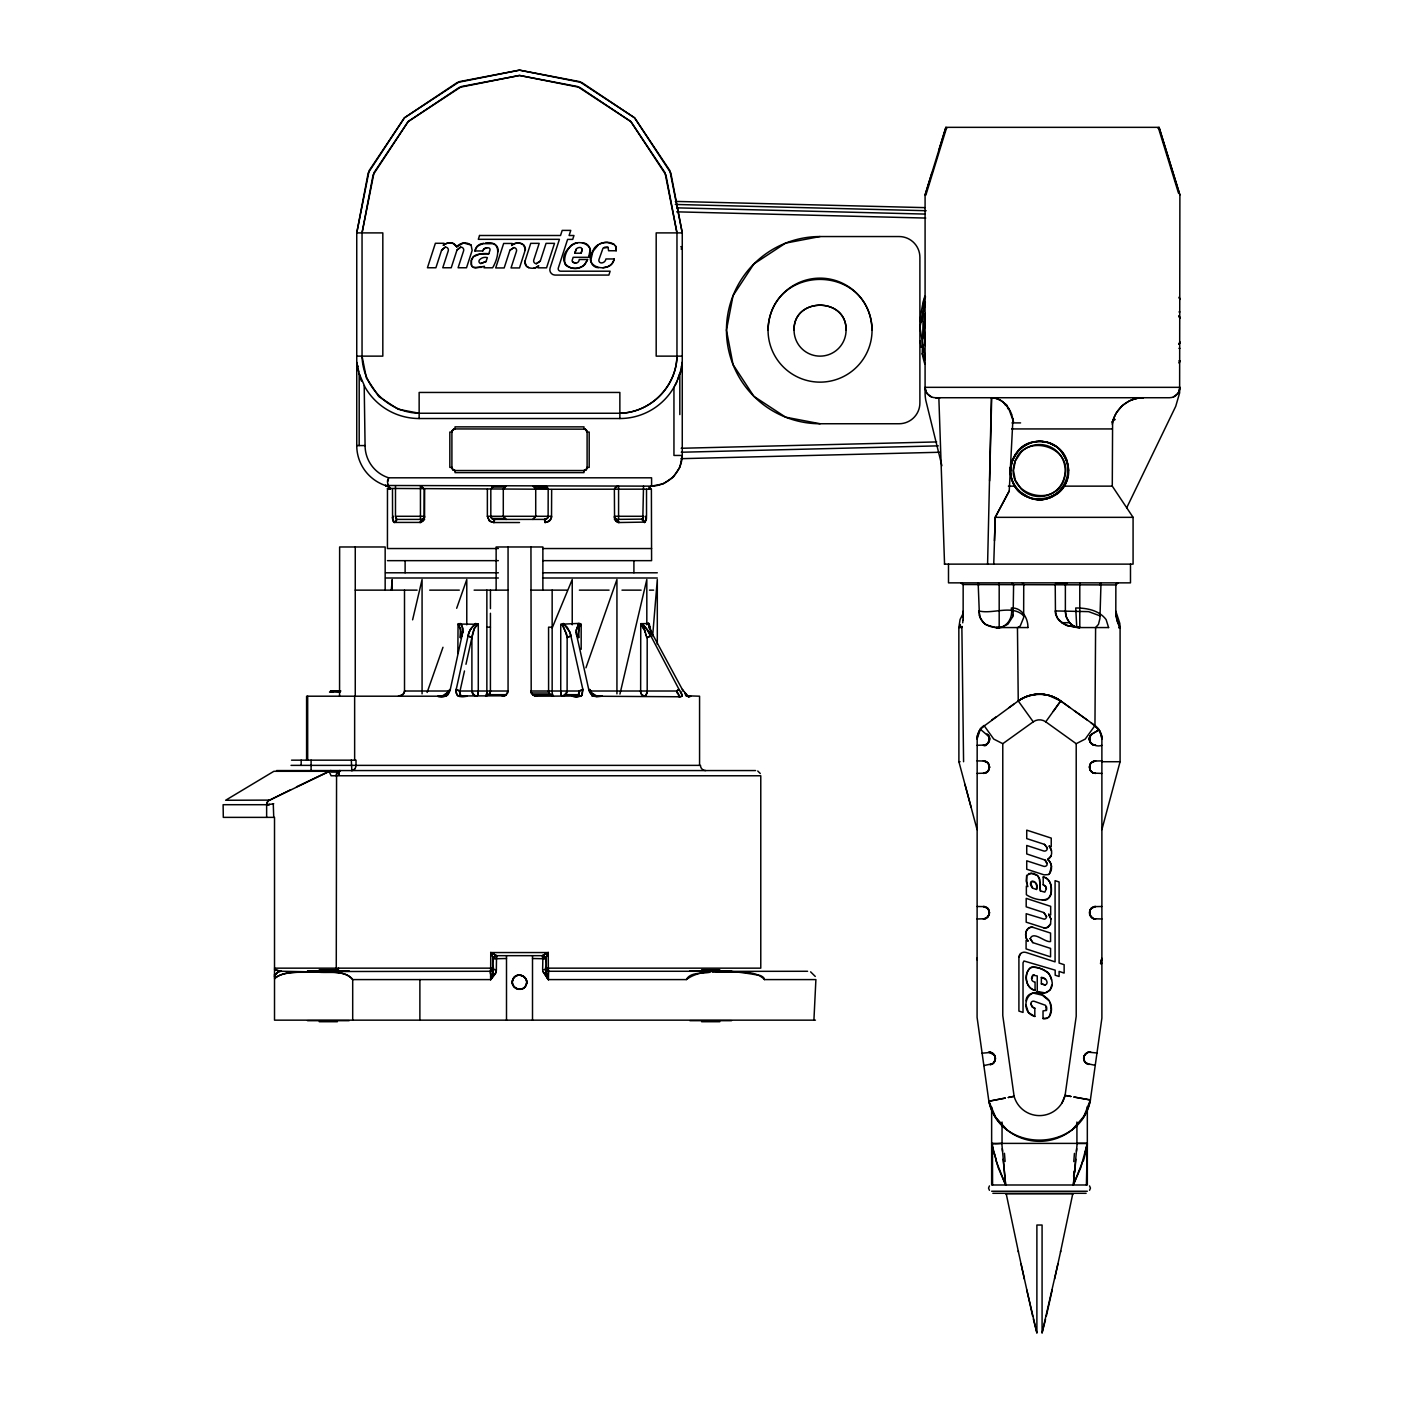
<?xml version="1.0" encoding="UTF-8"?>
<svg xmlns="http://www.w3.org/2000/svg" width="1403" height="1403" viewBox="0 0 1403 1403"><rect width="100%" height="100%" fill="white"/><g stroke="black" fill="none" stroke-linecap="round" stroke-linejoin="round"><path stroke-width="1.5" d="M339.561 696.204L339.631 546.977L385.159 546.977L385.159 590.137M359.186 445.575L359.186 373.707L356.8 362.395L357.046 364.114A21.589 3.876 76 0 0 357.204 365.131M550.888 489.261L387.474 488.437L387.438 548.538L498.363 548.538M532.509 958.512L545.504 958.793L546.521 956.215M274.514 976.242L274.514 974.261M709.971 972.261C702.693 973.787 690.364 971.77 686.33 979.592L548.327 979.592L548.433 973.121L548.626 971.279L715.583 971.279M274.514 978.698C282.424 970.613 303.118 972.489 316.184 971.893C327.32 973.805 345.156 969.157 352.697 979.592L352.697 1020.156M308.309 971.297C320.235 974.033 342.998 967.93 352.697 979.592L490.699 979.592C496.715 972.91 488.349 959.178 496.627 955.671L542.382 955.671C550.397 959.301 542.628 972.753 548.327 979.592L542.751 971.174L548.327 979.592L548.363 970.315L548.626 971.279A3.122 3.122 0 0 1 545.504 968.158L760.777 968.158L760.777 775.771L331.108 775.771L329.039 771.299L273.883 771.299L225.637 800.254L269.622 800.113L331.108 770.563A5.209 4.034 89.6 0 0 329.021 771.299L296.524 786.837M490.752 968.158L490.664 970.315L490.752 952.549L548.257 952.549L548.345 970.262L548.257 968.158M1061.861 1103.161L1065.087 1095.392L1070.91 1096.48L1065.087 1095.392A26.324 26.324 0 0 1 1014.106 1096.287L1002.777 1015.579L1002.777 743.695L1033.239 721.826A10.715 10.715 0 0 1 1045.744 721.826L1076.206 743.695L1085.238 739.065L1094.954 725.544L1095.603 627.562L1098.479 624.335L1099.934 618.53L1101.004 582.859L1100.18 583.946A1.894 0.877 88.4 0 0 1100.057 584.735L1100.057 584.928M486.859 590.137L486.859 691.504A5.226 1.263 89.9 0 1 486.736 693.363L486.666 693.731M338.614 775.263L339.719 770.58A7.734 4.595 88.7 0 0 338.702 770.896A7.173 4.227 -90 0 0 337.877 771.562M496.381 958.793L496.627 955.671A3.122 3.122 0 0 0 493.505 958.793L493.172 957.775M590.119 249.752L588.699 257.31L573.161 257.31L572.196 260.274A1.806 1.806 0 0 0 572.757 262.028L575.651 263.115A3.595 3.595 0 0 0 579.229 259.502L587.576 259.502C580.263 277.952 551.782 265.097 569.32 247.472C576.177 237.423 596.713 244.192 588.699 257.31M963.142 617.653L963.159 584.735L960.88 582.859L962.896 583.946A1.982 1.982 -89.5 0 1 963.107 584.525L1115.806 584.928L1118.086 582.859L1116.086 583.946A1.982 1.982 89.4 0 0 1115.859 584.525L1115.806 615.864M462.744 631.683C462.744 629.105 462.587 622.967 458.834 623.651A3.841 3.472 83.8 0 0 458.062 624.072L457.834 653.465M1034.853 499.152A22.623 15.801 0.1 0 1 1030.433 498.083A24.956 17.643 -0.3 0 1 1026.137 496.346C1000.637 485.07 1008.617 442.699 1036.607 441.559A27.008 25.114 0 0 1 1042.376 441.507C1070.349 442.804 1078.293 484.947 1052.881 496.381M1040.395 890.923L1039.518 879.102A7.98 7.98 0 0 0 1037.448 875.542L1031.17 873.157L1026.698 875.49L1026.172 881.014L1027.855 886.591L1026.365 886.117L1026.365 894.728C1034.186 900.077 1053.057 904.777 1051.233 889.502C1051.566 884.206 1049.041 877.875 1043.201 876.998L1043.201 884.802L1045.481 886.187L1046.375 888.695L1044.814 892.15L1040.395 890.923L1039.518 879.102L1037.448 875.542L1033.888 873.473L1028.504 873.648M1086.396 1184.991L1087.325 1143.392L1076.925 1143.392L1076.925 1122.032M987.589 564.129L991.395 397.733M989.624 480.931L991.693 397.733C1001.216 398.101 1008.582 405.905 1011.668 414.446M994.481 540.734L995.218 517.339L1009.231 491.015L1012.948 418.743M993.745 564.129L995.218 517.339L1009.231 491.015M1010.406 471.882L1010.791 465.638M963.159 611.217L963.054 613.812A13.188 3.525 -89.5 0 1 962.914 614.882M519.513 522.53L493.891 522.53L494.505 519.408L544.838 519.408A4.262 4.227 -40.8 0 0 546.153 519.092A3.841 3.841 -49.1 0 0 546.819 518.742L547.135 518.496A3.174 3.174 0 0 0 547.503 518.128A2.981 2.981 0 0 0 547.977 517.356M487.367 489.261L487.367 516.286L489.349 520.794A6.647 6.506 -79.7 0 0 490.612 521.706L493.891 522.53C496.224 518.338 491.05 520.022 490.822 516.286L490.822 489.261L493.523 486.139L490.822 489.261M686.33 979.592C704.078 966.106 738.592 971.7 760.216 975.506C761.934 976.313 764.354 977.4 764.495 979.592L815.897 979.592L813.915 1020.156M1179.888 387.631L1178.538 392.454A11.154 7.716 -88.4 0 1 1177.643 393.647L1173.469 396.944M1101.092 962.265L1100.496 963.475L1101.881 958.284C1100.233 961.862 1102.144 964.843 1100.689 963.598M963.159 611.761L962.774 616.303M582.245 249.278L581.14 253.206L574.739 253.206L576.335 249.032A4.402 4.402 0 0 1 581.07 247.7L582.245 249.278L581.14 253.206M490.436 613.286L490.419 691.539A5.174 4.788 -90 0 1 490.085 692.994L489.822 693.556M1055.231 584.928L1056.582 582.859L1055.354 584.104A2.034 1.035 -88.5 0 0 1055.231 584.928L1055.459 613.321A14.574 14.153 87.7 0 0 1055.985 615.251L1058.108 619.144A14.679 14.1 82.4 0 0 1059.335 620.617L1066.789 625.387L1075.733 627.387M1044.165 499.275C1026.137 502.274 1008.634 485.894 1010.511 467.655M1023.734 584.928A2.034 1.035 88.5 0 0 1023.576 583.946L1022.401 582.859L1023.734 584.928L1023.646 617.653L1020.332 625.738A7.278 7.068 89.4 0 1 1019.367 626.632M424.144 516.9L424.18 489.261L421.479 486.139L424.18 489.261M643.521 486.139L642.82 518.742A3.841 2.14 85.2 0 1 642.469 519.092L614.391 519.408M1089.429 738.539L1089.465 738.188A4.139 1.719 -88.7 0 1 1089.587 737.347A6.506 3.104 -88.7 0 1 1089.85 736.75L1091.271 734.611A9.786 7.594 51.9 0 1 1092.516 733.664L1099.11 729.858L1100.759 733.015A13.679 8.681 89.7 0 1 1101.478 735.119M1010.37 470.303L1010.563 467.181M925.261 313.448L924.051 330.143L925.086 345.594M424.548 517.549L424.635 489.261M687.891 696.326L688.768 696.712A12.259 4.262 86.9 0 0 689.61 696.625L690.732 696.221L688.785 696.712A15.503 5.261 82.3 0 1 688.435 696.572L682.559 689.89L653.465 635.997M1075.803 1159.194L1074.786 1172.171M681.876 694.818L650.887 635.997L647.186 637.576L647.186 691.013L646.081 695.572A5.174 2.104 -89.8 0 1 645.064 696.204A5.156 4.525 89.6 0 1 644.03 696.081L641.697 694.52A5.244 4.56 88.6 0 1 641.101 693.52L641.031 693.433M391.314 590.312L392.209 579.527L392.209 590.312M652.676 635.612L657.305 579.527L657.305 644.24M1076.452 1151.319L1076.68 1148.689M462.692 632.332L450.31 689.417L447.259 694.818A8.646 6.682 -34.5 0 1 445.523 696.204L442.454 696.677A13.188 11.908 -87.4 0 1 441.471 696.765L438.683 696.484M493.505 969.701L490.699 979.592L495.908 972.56A9.488 9.453 -88.5 0 0 496.329 970.666L496.539 955.899M1084.87 1153.95L1087.325 1143.392L1077.153 1143.392L1073.313 1184.991L1083.081 1160.491M962.984 620.284L962.704 622.792M424.635 516.286L423.232 520.794L420.935 522.425L394.085 522.425A6.997 2.297 -86.1 0 1 393.506 521.951M1002.777 743.695L993.727 739.065L984.029 725.544L979.943 729.735L977.435 735.628A11.698 6.962 -89.1 0 0 977.172 737.347L977.084 1017.385L988.869 1101.232C999.813 1153.792 1080.748 1152.792 1090.377 1099.97L1101.881 1018.122L1101.881 738.75L1100.057 731.472A19.852 13.206 89.6 0 0 1098.97 729.665L1094.954 725.544L1060.721 700.956C1048.462 691.907 1030.521 691.907 1018.245 700.956L981.118 728.21L980.311 729.209L989.133 736.768A6.156 2.876 88.6 0 1 989.396 737.54L989.273 740.977A6.313 4.332 -85 0 1 988.905 741.784L988.028 743.169A7.769 5.963 -87.8 0 1 987.098 744.028A8.611 6.647 -88.3 0 1 985.976 744.712A9.4 7.261 -89 0 1 985.222 745.011L977.084 745.309M995.376 1059.072L993.64 1062.86A8.172 6.489 76.2 0 1 992.605 1063.702L983.854 1065.561M336.264 970.367L336.562 773.772M1051.741 980.504C1054.635 989.466 1044.902 996.34 1037.255 991.465L1037.255 975.927L1032.889 975.208L1031.731 979.785A3.595 3.595 0 0 0 1035.063 981.995L1035.063 990.325C1025.084 988.641 1022.962 971.788 1031.591 967.246C1039.22 966.772 1048.339 970.315 1051.198 977.944C1052.846 984.888 1049.725 971.998 1047.094 972.086C1042.254 969.07 1036.291 966.088 1030.486 967.667C1023.489 973.612 1025.435 988.291 1035.063 990.325M483.474 243.263L477.16 246.349L474.88 250.962L482.702 250.962L484.088 248.682L488.209 247.787A1.841 1.841 0 0 1 489.963 250.19L488.805 253.768L479.914 253.978L473.442 256.696L471.373 260.274L471.198 264.325L472.25 266.763L475.424 267.938L484.491 266.289L484 267.798L492.628 267.798C498.574 257.643 502.555 240.281 485.42 243M508.061 546.977L508.061 691.013L460.026 691.013L456.168 689.417L456.185 693.135L458.009 696.204L467.287 696.204L463.797 696.695A12.276 11.627 -81.2 0 1 461.464 696.712L460.552 696.589A44.826 42.037 -57.9 0 1 459.412 696.449L456.869 694.801L456.01 690.364L468.058 635.997A31.094 25.394 -28.4 0 1 468.672 633.227M1074.295 1177.31L1073.313 1184.991L1080.836 1167.506L1087.325 1143.392M995.148 1060.3L994.885 1056.003A5.331 4.279 83.9 0 0 994.324 1054.951L992.798 1053.425A7.962 6.366 88.1 0 0 991.553 1052.741A9.33 6.927 72.6 0 0 990.746 1052.425L982.118 1053.197M548.117 516.9L548.187 489.261L545.486 486.139L548.187 489.261M525.248 250.225C526.616 242.947 515.848 240.878 511.639 245.472L512.288 243.456L503.659 243.456L495.697 267.938L504.168 267.938L509.92 250.225L513.919 247.577A2.841 2.841 0 0 1 516.532 251.032L511.025 267.938L519.496 267.938L525.423 249.418L523.6 244.911L521.425 243.561A9.909 9.909 0 0 0 511.639 245.472M524.968 261.063C523.6 268.341 534.368 270.428 538.577 265.833L537.928 267.833L546.556 267.833L554.518 243.35L546.048 243.35L540.295 261.063L536.297 263.711A2.841 2.841 0 0 1 533.684 260.274L539.19 243.35L530.72 243.35L524.792 261.87L526.616 266.377L528.791 267.727M478.177 692.731L478.072 693.538A5.209 1.596 89.7 0 1 477.879 694.538L477.844 694.608A5.121 1.508 -89.7 0 1 477.599 695.362L477.318 695.8M614.374 489.261L614.549 517.953L615.777 520.794L618.916 522.53L645.31 522.091L646.52 516.286L646.52 489.261M674.966 385.755A36.39 20.186 -59.6 0 0 676.562 382.598L680.613 370.883A52.876 35.689 -58.1 0 0 681.262 368.077L682.261 362.167M1068.455 467.655C1072.593 499.415 1024.015 511.814 1012.58 481.685C1002.321 459.044 1027.575 433.913 1050.216 443.453C1085.08 456.852 1063.877 509.85 1030.205 498.135M925.296 313.307L925.121 314.535M962.949 614.935L962.756 616.478M616.215 250.751C617.495 238.089 594.907 240.93 592.855 251.488C581.596 267.938 611.112 274.462 614.128 258.959L605.921 258.959A4.665 4.665 0 0 1 601.501 262.94A2.56 2.56 0 0 1 598.958 259.59L603.027 248.138L608.078 247.384L608.586 250.751L616.215 250.751L615.97 246.226M682.174 362.623L681.84 364.955M388.315 486.578L387.702 484.21M1036.536 889.449C1040.272 879.471 1024.997 879.33 1032.626 888.187L1036.536 889.449L1036.712 886.065A7.664 7.664 0 0 0 1034.292 881.628L1032.555 881.066A2.227 2.227 0 0 0 1030.626 882.838L1032.626 888.187M1065.087 1095.392L1076.206 1016.316L1076.206 743.695M423.531 520.338L420.111 522.53L420.795 520.32L423.864 518.023M387.474 488.437C393.612 491.173 384.387 483.579 388.649 477.809A33.812 33.812 0 0 1 365.078 445.575L364.201 385.702M388.175 481.001L388.403 479.405M1026.698 875.49L1026.838 883.75M420.111 522.53L422.443 519.408A4.279 1.859 -84.4 0 0 423.197 519.075A3.841 1.701 -86.1 0 0 423.496 518.742L423.653 518.496A2.929 1.421 -89.5 0 0 424.18 516.286L395.488 516.286L395.488 486.139M1047.357 848.008L1047.147 849.376A2.841 2.841 0 0 1 1043.657 850.972L1026.733 845.465L1026.733 853.936L1045.533 860.214L1047.147 864.704A2.841 2.841 0 0 1 1043.657 866.3L1026.733 860.811L1026.733 869.229L1044.078 874.858L1048.479 874.578C1053.109 870.772 1052.162 862.985 1047.655 859.425C1052.829 857.215 1052.566 849.78 1049.216 846.079L1051.233 846.728L1051.233 838.1L1026.733 830.138L1026.733 838.608L1044.446 844.36L1047.357 848.008L1044.446 844.36M1046.41 1010.406L1045.656 1005.355L1034.204 1001.286A2.56 2.56 0 0 0 1030.837 1003.846L1032.503 1007.214L1034.818 1008.248L1034.818 1016.456C1017 1011.475 1028.609 980.644 1045.989 997.568C1053.565 1001.742 1053.846 1020.297 1043.025 1018.543L1043.025 1010.914L1046.41 1010.406A5.998 5.998 0 0 0 1046.41 1006.565M1051.741 985.187L1050.216 989.834L1046.2 992.64M503.291 489.261L505.992 486.139L503.291 489.261L503.291 516.286L505.992 519.408L503.291 516.286M535.718 516.286L533.017 519.408L535.718 516.286L535.718 489.261L533.017 486.139L546.521 486.367M944.377 564.129L1133.08 564.129L1133.08 517.339L1112.281 486.139L1112.597 422.496A34.531 34.531 0 0 1 1112.912 421.163L1113.614 418.831A23.395 23.395 0 0 1 1114.368 416.849L1115.578 414.306A22.694 22.694 0 0 1 1116.648 412.482L1121.734 406.256A32.778 32.778 0 0 1 1123.014 405.116L1128.871 401.223A43.861 43.861 0 0 1 1130.081 400.627L1131.958 399.837A38.407 38.407 0 0 1 1132.922 399.487L1133.887 399.153A36.25 36.25 0 0 1 1134.887 398.873L1135.237 398.768A31.041 31.041 0 0 1 1137.623 398.242A29.638 29.638 0 0 1 1139.71 397.943M681.718 365.674L681.455 367.13M1079.784 582.859L1079.784 627.562C1071.296 627.615 1065.123 618.969 1065.368 610.936L1065.368 584.928L1067.174 582.859L1056.056 583.017M1089.429 738.416L1089.465 738.206A4.069 1.631 -88.1 0 1 1089.622 737.434A6.103 2.876 -88.4 0 1 1089.868 736.803M1112.281 424.197L1112.526 422.864A31.182 31.182 0 0 1 1143.129 397.786M1083.782 1057.301L1084.116 1056.056M392.489 489.261L392.559 517.953L393.962 522.337L397.452 519.408L424.618 519.408M1018.911 957.249A5.366 5.366 0 0 1 1025.926 952.409L1055.074 961.862L1055.074 880.663L1059.107 881.978L1059.107 963.037L1064.14 964.685L1064.14 973.068L1059.107 971.42L1059.107 976.488L1055.179 975.208L1055.179 970.157L1023.962 960.985L1023.033 962.809L1023.033 1012.422L1018.911 1011.089L1018.911 957.249L1020.665 953.531M1031.451 978.417L1032.538 975.523L1034.292 974.962M1065.368 584.928L1066.508 582.999M490.436 691.013L489.033 694.678L485.631 696.204A5.209 1.228 90 0 0 486.859 691.013M562.428 625.036A4.647 4.034 41.2 0 1 562.796 625.405L566.444 633.963A41.774 36.811 42.8 0 1 567.145 637.576L567.11 691.013L564.813 695.45A5.156 4.77 -87.1 0 1 562.287 696.204A5.209 1.561 90 0 1 561.779 695.906L561.2 694.695M1179.888 342.104L1178.958 344.314L1179.888 342.104A3.087 3.087 0 0 1 1179.467 343.665M362.044 232.898L373.093 174.937L408.168 121.552L459.255 87.424L519.513 75.446L577.475 86.495L630.841 121.552L664.987 172.639L676.965 232.898L676.965 356.134C676.351 386.754 650.501 412.657 619.863 413.254L419.146 413.254L398.136 409.238L378.775 396.523L366.393 377.986L362.044 356.134L362.044 232.898L374.022 172.639L408.168 121.552L461.552 86.495L519.513 75.446L579.772 87.424L630.841 121.552L665.916 174.937L676.965 232.898M394.489 522.53C398.364 521.039 395.155 515.795 395.751 517.9M451.906 432.054L452.818 429.844L455.028 428.932L585.139 429.16L587.103 432.054L587.103 467.409L586.191 469.619L583.981 470.531L455.028 470.531L452.818 469.619L451.906 467.409L451.906 432.054L452.818 429.844L455.028 428.932L455.028 426.863L583.981 426.863L583.981 428.932A3.122 3.122 0 0 1 587.103 432.054L589.19 432.054L589.19 467.409L587.103 467.409A3.122 3.122 0 0 1 583.981 470.531L583.981 472.618L455.028 472.618L455.028 470.531A3.122 3.122 0 0 1 451.906 467.409L449.837 467.409L449.837 432.054L451.906 432.054A3.122 3.122 0 0 1 455.028 428.932M768.055 330.143C770.054 262.501 870.053 262.501 872.052 330.143A51.999 51.999 0 0 1 794.063 375.18A51.999 51.999 0 0 1 794.063 285.107A51.999 51.999 0 0 1 872.052 330.143M794.063 330.143C793.256 296.91 846.851 296.91 846.062 330.143A25.991 25.991 0 0 1 820.053 356.134A25.991 25.991 0 0 1 794.063 330.143C793.256 296.91 846.851 296.91 846.062 330.143M925.261 323.76L924.051 330.143L925.261 336.51M1010.37 470.531L1012.422 459.816L1018.894 449.942A29.112 29.112 0 0 1 1060.072 449.942L1066.561 459.816L1068.612 470.531M977.435 735.628L977.084 739.065L980.311 729.209M587.103 467.409L586.191 469.619L583.981 470.531M506.501 958.512L493.505 958.793C493.33 955.899 499.012 954.566 494.891 956.197M676.965 356.134C676.386 386.772 650.466 412.64 619.863 413.254M921.543 321.831L922.367 317.674M923.595 311.448L925.243 303.153M1178.958 360.817L1179.888 360.817L1178.958 363.026M493.505 958.793L494.417 956.583L496.627 955.671M1013.124 615.18L1013.597 584.928L1011.791 582.859L1013.597 584.928M1072.751 1193.83L1060.51 1252.02M1050.549 924.103L1050.935 918.947L1048.655 914.3L1050.672 914.966L1050.672 906.338L1026.189 898.376L1026.189 906.829L1043.902 912.599L1046.55 916.58A2.824 2.824 0 0 1 1044.323 919.211L1026.189 913.704L1026.189 922.174L1044.691 928.102L1048.234 927.085L1050.549 924.103L1047.094 927.664L1043.902 927.927M925.366 302.119L919.93 327.145L925.138 358.73M338.965 772.351L338.877 772.772A4.858 1.122 89.9 0 0 338.684 774.263A4.437 0.929 -89.7 0 0 338.632 775.28M1060.738 1250.985L1054.6 1279.01M1057.897 1263.963L1042.078 1332.85L1042.078 1225.029L1036.887 1225.029L1036.887 1332.85L1026.768 1289.918M545.521 958.705L548.257 952.549L547.38 952.988M464.481 670.967L460.026 691.013A9.628 6.577 -19.5 0 0 459.675 692.486L460.289 694.888A5.261 3.613 -18.1 0 0 460.728 695.432L460.885 695.52A4.297 2.946 -16.8 0 0 461.622 695.958L504.501 695.818A5.928 5.893 -72.5 0 0 505.922 695.046L508.061 691.013A4.753 4.735 88.5 0 1 507.623 692.994L505.957 695.029A5.945 5.928 -85.7 0 1 504.501 695.818L503.94 695.993A6.524 6.489 -66.1 0 1 502.274 696.204M465.971 664.285L471.899 637.576A41.459 36.25 -44.2 0 1 472.443 634.559L473.355 631.122A26.604 23.693 -41.3 0 1 473.916 629.333L476.02 625.668A5.437 4.946 -39.4 0 1 476.599 625.036L478.283 624.265L478.283 691.013A5.209 1.561 90 0 1 476.704 696.204L473.302 694.678A5.331 4.981 -87.6 0 1 472.741 693.924L472.32 693.152A5.226 4.84 -89.8 0 1 471.899 691.013L471.899 637.576L474.495 628.176L478.265 624.265L458.097 624.054L460.465 628.772L460.324 637.576L462.166 635.997L460.324 637.576A41.809 36.11 -46.4 0 0 460.605 634.068L460.693 631.701M1052.197 1289.918L1046.375 1315.856M574.739 253.206L576.335 249.032M1101.881 745.309C1096.006 747.764 1086.413 742.678 1090.254 735.909M412.605 619.828L422.075 579.527L422.075 693.871M619.933 694.082L646.818 579.527L646.818 624.826M1045.533 1319.469L1042.078 1332.85M646.257 519.496L644.521 522.53L641.978 519.356A4.191 2.35 83.5 0 0 642.486 519.11L642.977 518.496A3.157 1.649 89.4 0 0 643.363 517.654L643.486 516.9A2.753 1.315 -89.8 0 0 643.521 516.286M680.613 370.883L680.841 369.936M1010.949 464.796L1015.298 454.326M1095.252 1065.333L1086.501 1063.492A8.172 6.489 -76.3 0 1 1085.484 1062.632L1084.659 1061.615A7.787 5.174 87.3 0 1 1084.238 1060.773L1084.273 1055.67M1101.881 829.647L1120.085 761.724L1120.085 627.562L1118.314 624.265M1112.825 421.479L1113.403 419.462A44.44 44.44 0 0 1 1113.631 418.796M1030.205 938.642C1033.52 930.399 1045.13 942.851 1050.566 941.536L1050.566 933.065L1032.854 927.313C1025.593 925.945 1023.471 936.73 1028.101 940.922L1026.084 940.273L1026.084 948.902L1050.566 956.864L1050.566 948.393L1032.854 942.641L1030.205 938.642L1032.854 942.641M941.887 465.726L925.77 400.188A40.477 40.477 0 0 1 925.086 392.682L925.086 194.947L932.03 172.411M938.958 149.875L945.885 127.34L1159.088 127.34L1179.888 194.947L1179.625 392.893L1175.732 406.309L1126.714 507.763M925.086 194.947L945.885 127.34L946.674 128.41M925.875 195.07L946.481 128.147M486.367 695.169L486.385 695.099A5.209 1.228 -89.9 0 1 485.631 696.204L489.647 693.871M441.647 250.05L435.895 267.763L427.441 267.763L435.386 243.28L444.014 243.28L443.366 245.279A9.909 9.909 0 0 1 453.151 243.385L456.712 246.858A10.242 10.242 0 0 1 471.092 245.069L472.162 250.418L466.515 267.763L458.097 267.763L463.604 250.839A2.841 2.841 0 0 0 460.64 247.138L456.992 250.05L451.222 267.763L442.769 267.763L448.258 250.839A2.841 2.841 0 0 0 445.295 247.138L441.647 250.05L445.295 247.138M486.069 261.519L487.35 257.626A7.699 7.699 0 0 0 479.528 259.853A2.21 2.21 0 0 0 480.738 263.518L486.069 261.519L480.738 263.518M337.877 771.51L337.176 772.369A5.454 3.104 -88.7 0 0 336.808 772.93L336.334 774.859A4.174 2.42 90 0 0 336.211 775.771M1012.685 616.741L1007.933 624.16L1001.935 627.264A18.151 14.468 -58.4 0 1 1000.69 627.509L999.182 627.562A46.106 32.743 -35.8 0 1 995.236 627.492L986.484 624.879M587.576 259.502L584.349 265.132A15.415 15.415 0 0 1 566.514 265.816L564.918 264.097C563.322 255.574 568.268 244.455 577.545 242.842M961.932 626.352L961.441 627.474M427.126 692.451L442.98 647.274M456.676 608.271L466.778 579.527L466.778 624.826M585.945 667.81L616.934 579.527L616.934 693.871M468.812 633.244L469.882 630.561M339.052 772.001L340.07 770.563L336.825 773.035M469.391 631.683L469.058 632.543A30.673 24.658 -31 0 0 468.111 635.997L471.899 637.576L468.058 635.997M677.895 379.161L679.824 373.707L679.824 414.587M482.702 250.962L484.088 248.682L486.595 247.787M1049.269 1016.789L1051.321 1009.774L1050.128 1002.566M552.151 628.018L572.231 579.527L572.231 624.826M1089.85 736.75L1091.99 733.997L1099.11 729.858L1091.113 722.791M960.406 624.879L959.582 626.492L960.301 625.107M546.767 955.689L546.995 955.18A14.223 1.456 -63.6 0 1 547.714 953.619M1101.881 963.037L1101.39 964.001M677.123 380.985L673.949 387.263L673.949 455.449L682.261 455.449L682.261 232.898L670.827 172.99L634.594 117.817L581.789 82.531L519.513 70.15L459.605 81.584L404.415 117.817L369.147 170.622L356.748 232.898L356.748 445.575A42.143 42.143 0 0 0 387.438 486.139L389.578 487.051L390.472 489.261M456.992 250.05L460.64 247.138M572.599 696.274L575.212 696.695A12.259 11.627 79.6 0 0 577.545 696.712L581.631 695.555L582.841 689.417L579.123 691.469A9.435 6.454 18.8 0 1 579.334 692.836L579.158 693.994A6.875 4.7 16.4 0 1 578.86 694.678L578.036 695.572A4.314 2.929 16 0 1 577.37 695.923L579.316 692.486A9.646 6.594 19.4 0 0 579.036 691.013L582.841 689.417L582.157 694.818A8.628 6.98 30.2 0 1 581.017 696.221L576.44 696.765A12.136 11.505 78.6 0 1 575.072 696.677L573.827 696.484M978.926 731.472L978.224 733.015A13.679 8.664 -89.6 0 0 977.523 735.137M1049.444 873.806L1051.513 866.247A10.277 10.277 0 0 0 1047.655 859.425L1051.11 855.865M963.089 613.602L960.09 619.442L958.845 627.562L958.898 761.724L977.084 829.647M925.542 296.84L923.595 300.628L922.262 353.837L924.893 359.659M470.584 629.158L474.898 623.949L478.283 624.265M615.023 488.104L617.53 486.139L615.04 488.069M509.92 250.225L513.919 247.577M540.295 261.063L536.297 263.711M470.777 628.825L475.775 623.406M989.448 1185.903L988.536 1188.113L989.448 1190.305M1089.535 1190.305L1090.447 1188.113L1089.535 1185.903M1158.194 128.55L1159.053 127.392L1179.888 194.947M1045.744 721.826L1060.721 700.956L1069.858 707.533M1084.8 1054.758L1087.15 1052.706A9.33 6.927 -72.6 0 1 1088.36 1052.197L1096.988 1052.969M1053.232 711.391L1060.721 700.956L1047.988 695.134M1090.447 735.61L1092.534 733.664C1087.15 736.593 1089.535 745.502 1095.638 745.309A6.243 6.243 0 0 1 1089.622 740.679L1089.412 739.065M980.557 728.894L979.995 729.665A19.852 13.206 -89.7 0 0 978.926 731.472M354.994 768.598L354.924 768.704A5.103 4.665 86.4 0 1 354.363 769.335L354.257 769.423A5.402 4.77 -82.7 0 1 353.854 769.721L353.766 769.809A5.244 4.735 89.8 0 1 351.837 770.528L351.311 760.163M958.968 627.474L961.809 627.562M448.644 693.17C448.258 698.448 435.176 696.011 438.35 696.432M963.58 761.724L961.862 626.755M598.397 244.701L592.855 251.488L590.856 260.029A7.699 7.699 0 0 0 598.537 267.745M581.175 649.291L581.175 624.265A3.771 3.402 -88.3 0 0 580.14 623.651L579.842 623.546A4.77 4.297 -85.9 0 0 578.808 623.406L560.744 624.265L560.744 691.013A5.209 1.561 -90 0 0 562.287 696.204L566.689 693.152A5.226 4.893 88.5 0 0 567.163 691.013M580.93 624.282L578.65 628.176L578.685 637.576L576.686 635.138A29.831 23.377 35 0 1 576.405 631.701A26.85 21.133 34.5 0 1 576.317 630L578.808 623.406L576.282 630.122A26.832 21.115 34.4 0 0 576.352 632.35M1072.278 1129.678L1083.888 1116.385L1090.377 1099.97L1073.996 1097.041L1090.377 1099.97A51.999 51.999 0 0 1 1081.731 1119.647M580.053 624.809L579.93 624.931A4.893 4.121 53.2 0 0 579.579 625.44L578.352 634.051M490.647 975.032L490.699 979.592L495.522 973.559L496.381 969.701L494.33 969.701M290.772 789.679L267.903 801.078L266.64 804.708L266.64 817.37M981.118 728.21L984.029 725.544M1019.367 626.632L1018.069 627.404M1111.72 421.97L1115.21 419.427M991.868 719.914L996.025 716.933M1009.108 707.533L1013.65 704.271M443.366 245.279C447.119 241.947 454.414 241.737 456.712 246.858L463.534 242.982L471.092 245.051M677.561 692.836L678.719 694.888A5.402 1.841 42.3 0 1 678.824 695.309A4.542 1.596 40.7 0 1 678.842 695.853L678.631 694.678A6.945 2.35 42.4 0 0 678.368 693.924C672.633 690.469 684.19 687.716 676.123 691.013L589.698 691.013M1023.261 446.364L1028.259 443.664M647.186 637.576C654.535 635.734 644.608 626.036 641.189 623.546A4.051 1.841 -87.3 0 0 640.75 623.879L640.645 692.31M1020.595 699.413L1023.05 698.045M546.96 953.216L543.014 955.285L548.257 952.549M401.083 695.66L401.205 695.607A7.19 7.19 0 0 1 400.293 695.941A7.155 7.155 0 0 1 399.469 696.116A7.19 7.19 0 0 1 398.347 696.204L402.836 694.555L404.467 691.679A4.455 4.455 0 0 0 404.52 691.013L404.502 590.137M1025.611 696.87L1030.995 695.134M1048.62 498.188L1057.529 493.4L1064.07 486.139L1112.281 486.139M330.354 692.047L333.756 691.013M983.328 745.309L986.923 744.169L989.273 740.977A6.384 3.981 -84.2 0 0 989.396 740.398C990.343 734.821 987.747 748.448 983.328 745.309A6.226 6.226 0 0 0 986.975 733.997L989.203 736.926A5.524 2.543 88.4 0 1 989.378 737.697L989.501 738.101M1048.778 498.135L1045.796 498.959M600.238 243.648L603.764 242.631A15.784 15.784 0 0 1 607.446 242.473L614.461 244.508M1136.307 398.505L1134.308 399.031A31.953 31.953 0 0 0 1132.361 399.68M1047.55 1018.297L1043.025 1018.543M682.191 248.717L681.069 248.98M820.053 236.546L785.61 243.122L753.867 263.957L733.032 295.682L726.456 330.143L733.032 364.587L753.867 396.33L785.61 417.165L820.053 423.741L899.095 423.741A20.799 20.799 0 0 0 919.894 402.942L919.894 257.345A20.799 20.799 0 0 0 899.095 236.546L820.053 236.546A93.598 93.598 0 0 0 726.456 330.143A93.598 93.598 0 0 0 820.053 423.741M273.269 803.901L273.743 817.37M730.7 971.297L728.473 971.683M1045.305 984.994C1049.672 983.222 1045.165 976.856 1041.359 977.488L1041.359 983.906L1045.305 984.994L1041.359 983.906M730.314 971.367L807.584 971.279M481.632 267.324L473.372 267.464M729.718 971.472L726.964 971.841A19.361 3.999 11.6 0 0 727.596 971.718M1090.815 1052.11C1086.501 1051.443 1082.642 1055.915 1083.958 1060.089M602.887 267.745L607.832 266.623A9.611 9.611 0 0 0 614.128 258.959M1033.748 441.98L1036.607 441.559M450.31 689.417L448.451 691.013L450.31 689.417A10.75 8.471 -33.9 0 1 448.627 693.152M1033.783 694.573L1036.624 694.239M268.482 804.603L269.674 804.463A8.19 0.929 -10.8 0 1 266.623 804.708L223.112 804.708L223.305 817.37L274.514 817.37L274.514 1020.156L815.441 1020.156M996.27 1143.796L997.147 1143.761A10.435 1.052 -6 0 0 1001.812 1143.392L1005.653 1184.991L998.129 1167.506L991.658 1143.392L1002.04 1143.392L1002.04 1122.032M651.395 489.121L651.588 560.656L542.751 560.656M340.859 691.013L330.547 691.013L337.544 691.013M321.41 971.367L315.956 971.805M319.2 971.542L490.384 971.279L492.593 970.367L493.505 968.158L274.514 968.158M1041.096 499.608L1042.675 499.486A21.589 14.889 -0.3 0 0 1045.761 498.872M649.87 489.226L651.15 489.156L551.66 489.261L551.519 517.549L549.66 520.794L545.118 522.53L544.504 519.408L547.573 518.023A2.771 2.771 0 0 0 548.187 516.286M988.308 1052.32C996.148 1051.005 998.007 1063.772 990.044 1064.684A6.226 6.226 0 0 0 995.393 1058.072L994.85 1055.898A6.226 6.226 0 0 0 989.185 1052.303L994.429 1055.144L995.393 1058.072A4.928 3.823 81.9 0 1 995.358 1059.055M641.574 519.408L643.661 520.32L644.521 522.53M575.879 696.204L577.089 696.028L536.174 696.186L532.631 694.678L531.193 692.521L530.948 546.977M712.549 972.139L725.404 971.876L721.51 971.683M681.192 448.276L936.66 441.927M681.279 452.24L938.309 445.856M680.999 458.676L940.361 452.24M313.606 971.876C301.154 973.244 285.475 969.859 274.988 978.189A2.911 2.069 89.9 0 0 274.672 978.785M995.446 1143.813L991.851 1143.568M680.771 691.328L680.964 691.802A10.242 3.858 56.3 0 1 681.735 694.047L681.963 696.204L680.455 696.677A13.101 6.086 83.7 0 1 679.946 696.765L591.996 696.204M463.867 696.204L465.919 696.204M438.104 696.204L440.717 696.204M573.09 696.204L575.142 696.204M598.292 696.204L600.905 696.204M688.505 696.204L690.206 696.204M1178.958 311.94L1179.888 311.94M1178.958 348.347L1179.888 348.347M356.748 356.134L382.826 356.134L382.826 232.898L356.748 232.898L368.182 172.99L404.415 117.817L457.22 82.531L519.513 70.15L579.421 81.584L634.594 117.817L669.88 170.622L682.261 232.898L656.183 232.898L656.183 356.134L682.261 356.134M360.413 377.354L359.186 373.707L365.078 387.263A62.398 62.398 0 0 0 419.146 418.532L619.863 418.532A62.398 62.398 0 0 0 673.949 387.263M1011.966 422.899L1020.577 422.899M1011.633 428.932L1112.281 428.932M356.748 445.575L365.078 445.575M388.649 477.809L651.588 477.809L651.588 486.139L649.431 487.051L648.537 489.261L650.466 486.35L663.321 483.807L673.282 477.143L679.929 467.199L682.261 455.449C681.946 471.882 668.003 485.824 651.588 486.139L385.351 485.491L387.438 486.139M1008.389 486.139L1014.895 486.139L1016.526 488.437M491.611 487.051L504.08 487.051M534.017 486.35L547.398 487.051M534.929 487.051L535.508 488.069L547.977 488.069M393.612 516.286L392.524 517.549M614.988 516.286L643.521 516.286M645.398 516.286L646.485 517.549A5.98 1.806 89.2 0 1 646.292 519.689M995.218 517.339L1133.08 517.339M490.822 516.286L490.875 516.848A2.964 2.964 0 0 0 491.331 517.9A3.174 3.174 0 0 0 491.874 518.496L504.08 518.496M542.751 548.538L651.588 548.538M387.438 560.656L498.363 560.656M385.579 572.792L498.381 572.792M542.575 572.792L657.305 572.792M385.579 578.001L498.381 578.001M542.575 578.001L657.305 578.001M355.257 590.137L417.112 590.137M429.704 590.137L459.29 590.137M474.126 590.137L508.061 590.137M530.948 590.137L566.812 590.137M579.386 590.137L609.06 590.137M621.985 590.137L641.118 590.137M649.466 590.137L653.64 590.137M1100.057 615.864L1088.64 611.638L1055.231 610.936L1057.09 617.636L1061.79 622.704L1069.595 622.704L1066.473 617.302L1065.368 610.936M486.859 627.176L490.436 627.176M552.151 627.176L548.573 627.176L548.591 691.539A5.174 4.788 90 0 0 548.924 692.994L549.187 693.556M1118.735 627.562L1120.12 627.562L1119.787 623.318L1115.823 611.217M449.293 691.013L404.502 691.013L404.397 691.96A4.227 4.227 0 0 1 404.257 692.486A4.875 4.875 0 0 1 403.678 693.626A5.191 5.191 0 0 1 402.924 694.467L402.503 694.836A5.893 5.893 0 0 1 401.556 695.432M578.983 691.013L530.948 691.013A4.753 4.735 0 0 0 531.386 692.994L533.105 695.064A5.928 5.893 72.4 0 0 534.508 695.8M331.354 691.013L339.438 691.521M329.512 692.047L340.263 692.047M531.386 692.994L548.941 692.994L553.396 696.204A5.209 1.228 -90 0 1 552.151 691.013L552.151 590.137M489.033 694.678L506.378 694.678M532.631 694.678L549.976 694.678L553.396 696.204A5.138 1.21 89.8 0 1 552.677 695.204L552.659 695.169A4.753 1.105 89.6 0 1 552.326 693.889M565.707 694.678L578.86 694.678M445.803 696.204L355.257 696.204L355.257 546.977M291.543 760.163L356.011 760.163L356.011 765.372A5.191 4.7 90 0 1 351.311 770.563M977.084 760.9L984.555 761.022L988.028 763.022A6.875 5.209 87.5 0 1 988.624 763.793L989.571 767.143L988.606 770.457A6.875 5.174 -86.8 0 1 988.01 771.247L986.186 772.685A9.558 7.383 -89.1 0 1 984.976 773.158L977.084 773.386M1101.881 760.9L1094.41 761.022L1090.955 763.022A6.875 5.174 -86.8 0 0 1090.377 763.828L1089.412 767.143L1090.359 770.457A6.875 5.209 87.5 0 0 1090.938 771.282L1092.779 772.685A9.558 7.383 89.1 0 0 1094.007 773.158L1101.881 773.386M958.898 761.724L960.073 761.724M1101.881 761.724L1120.085 761.724M291.035 765.372L700.465 765.372A5.191 5.191 0 0 0 705.656 770.563M276.549 770.563L755.586 770.563M331.108 772.088L337.369 772.088M977.084 906.496L984.555 906.619L988.028 908.618A6.875 5.209 87.5 0 1 988.624 909.39L989.343 914.37L986.186 918.281A9.558 7.383 -89.1 0 1 984.976 918.755L977.084 918.983M1101.881 906.496L1094.41 906.619L1090.955 908.618A6.875 5.174 -86.8 0 0 1090.377 909.425L1089.622 914.37L1092.779 918.281A9.558 7.383 89.1 0 0 1094.007 918.755L1101.881 918.983M319.218 969.719L337.404 969.719M544.68 969.701L542.628 969.701L542.926 955.338L545.504 958.793L544.592 956.583L542.382 955.671L542.628 958.793M701.605 969.719L719.809 969.719M307.52 970.753L349.119 970.753M689.908 970.753L731.507 970.753M281.109 971.279A8.33 6.892 89.9 0 0 278.425 971.928A8.453 7.015 88.6 0 0 276.549 973.296A7.997 6.647 89.2 0 0 275.812 974.278L275.181 975.366A8.593 7.19 89.2 0 0 274.479 977.172A8.313 6.892 89.8 0 1 281.109 971.279L274.514 969.578L279.776 971.227L312.694 971.876M746.326 971.858L750.324 971.841M307.52 1020.683L349.119 1020.683M689.908 1020.683L731.507 1020.683M319.218 1021.717L337.404 1021.717M701.605 1021.717L719.809 1021.717M1001.917 1143.392L1077.153 1143.392M991.64 1191.235L1087.325 1191.235M992.85 1193.304L1086.115 1193.304M1005.688 1193.83L1073.277 1193.83M715.056 971.279L724.439 971.876M675.317 201.401L924.577 207.626M675.317 204.452L926.155 210.713M676.737 207.854L925.208 214.08M676.702 211.835L925.734 218.061M1039.483 499.661L1034.818 499.275M494.505 519.408L493.838 519.373A4.191 4.156 35.7 0 1 492.856 519.092L491.874 518.496M572.196 696.239L573.476 696.432M463.13 696.204L460.658 695.309L459.693 692.836A9.435 6.419 -20.1 0 1 459.921 691.469L456.168 689.417M1120.085 627.562L1118.682 627.492A16.731 14.468 88.7 0 0 1120.085 627.562L1116.823 619.67M397.452 519.408L397.084 519.373A4.191 2.368 -83.4 0 1 396.54 519.11A3.841 2.122 -85.9 0 1 396.207 518.724L396.032 518.496M1095.638 745.309L1094.884 745.256A9.803 7.611 89.2 0 1 1092.955 744.695L1091.815 743.976A7.208 5.489 87.8 0 1 1090.289 742.327L1089.868 741.415A6.296 4.209 84.6 0 1 1089.657 740.661M1044.814 992.868L1037.255 991.465M720.984 971.63L717.599 971.367A19.484 6.594 -3.6 0 0 716.477 971.332A18.274 7.173 -4.8 0 0 715.74 971.437M1032.854 927.313C1025.593 926.103 1023.559 936.643 1028.101 940.922M1042.341 694.239L1045.182 694.573M493.891 522.53L489.349 520.794L487.367 516.286L551.66 516.286L550.73 519.496L548.31 521.741L545.118 522.53L544.504 519.408M576.668 635.068L578.685 637.576A41.809 36.11 46.4 0 1 578.404 634.068M1042.376 441.559L1045.235 441.98M993.745 397.891L994.078 397.943A32.515 23.009 -70.6 0 1 995.113 398.119A35.093 23.869 80 0 1 996.428 398.54L999.62 399.785A36.987 21.992 71 0 1 1000.83 400.451L1002.005 401.223A38.004 20.028 67.6 0 1 1002.829 401.889L1004.723 403.503M595.433 696.484L602.308 696.204L596.556 696.677L591.768 694.818M594.872 696.379L593.487 696.204A8.664 6.699 34.5 0 1 591.75 694.818L588.716 689.417L576.861 635.997M561.235 624.335L561.954 624.686A3.928 3.525 40.8 0 1 562.393 625.072L566.461 634.051M583.981 428.932L586.191 429.844L587.103 432.054M419.146 413.254C388.508 412.657 362.658 386.754 362.044 356.134M455.028 470.531L452.818 469.619L451.906 467.409M1041.359 977.488L1045.533 979.101M992.447 1143.708L992.57 1184.991M1034.818 1016.456L1028.364 1012.475L1026.049 1005.214M640.82 624.353L641.645 625.177M1034.818 1008.248L1032.047 1006.758L1030.837 1003.846M1043.201 876.998C1052.636 878.944 1053.916 893.957 1047.287 899.393A6.506 6.506 0 0 1 1042.166 899.867M1067.209 625.545L1079.784 627.562A16.643 14.398 89.9 0 1 1069.595 622.686M678.017 696.326L679.175 696.695A12.259 5.682 86 0 0 680.315 696.712L681.963 696.204A8.699 3.297 56.3 0 0 681.823 694.766M648.975 623.546L642.065 623.669A7.681 3.157 57.2 0 1 642.732 624.177M1030.363 498.188L1019.367 491.576M1053.372 696.87C1041.78 692.416 1028.539 694.064 1018.245 700.956L1033.239 721.826M1043.201 884.802L1045.481 886.187L1046.375 888.695M931.504 396.944L927.278 393.734A11.154 7.874 -90 0 1 926.366 392.542M1050.707 443.664L1055.722 446.364M688.224 696.484L686.926 696.028L688.329 696.537M1044.446 859.688L1047.357 863.336M493.102 957.6L490.752 952.549L491.629 952.988M810.601 971.841L815.266 976.435M490.752 952.549L496.013 955.285L494.172 954.303M492.067 953.216L493.768 954.093M331.88 691.521L332.844 692.047M544.118 956.197L542.382 955.671L545.451 958.196M1055.933 698.045L1058.388 699.413M686.383 695.73L685.909 695.414A4.402 1.087 44.9 0 0 686.418 695.783L699.571 696.204L699.571 765.372M686.488 695.8L686.137 695.572A4.788 0.947 42.7 0 1 685.488 695.099M458.325 624.353L460.605 629.947A28.586 24.097 -51 0 1 460.64 631.718M1043.902 912.599L1046.55 916.58M757.743 771.036L760.268 773.509M1061.79 622.704L1063.877 624.019A25.482 21.939 56.3 0 0 1067.209 625.528M1087.115 719.914L1074.33 710.725M1049.076 1000.742L1042.289 995.183L1033.765 993.184A7.716 7.716 0 0 0 1028.294 995.428A7.664 7.664 0 0 0 1026.049 1000.865M980.592 618.565C983.749 625.51 992.114 627.825 999.182 627.562L999.182 582.859M460.202 623.406L462.359 627.194A19.168 14.959 -36.7 0 1 462.657 628.825M641.083 624.563L643.959 629.351M1094.954 725.544L1097.847 728.21M686.786 695.555L687.435 696.204L684.787 693.17L685.436 694.011M1023.734 615.864C1012.387 604.167 992.868 614.549 978.908 610.936L980.171 617.636L983.556 622.704M1017.438 489.559L1018.403 490.612M1007.214 1130.081L995.604 1117.209L988.869 1101.232L1005.232 1098.093L988.869 1101.232A51.999 51.999 0 0 0 1076.627 1125.715M591.505 692.836L597.099 696.204L595.854 696.028A3.788 2.473 25.1 0 1 595.24 695.835L593.259 694.678A6.787 4.279 25.3 0 1 592.767 694.187A7.594 4.928 24.3 0 1 591.873 693.292A8.962 5.945 23.2 0 1 590.979 691.995C590.277 689.259 588.558 688.277 590.558 691.013A9.646 6.366 23.5 0 0 591.224 692.38M1098.461 728.946L1101.478 735.435M1178.958 297.261L1179.888 299.47A3.087 3.087 0 0 0 1179.467 297.91M1049.216 846.079L1051.496 850.709M1048.655 914.3L1050.935 918.947M682.945 690.364L683.524 691.311L682.402 689.417M1008.652 408.326L1013.527 421.759M1063.684 454.326L1068.034 464.796M926.436 392.454L925.086 387.631M650.378 635.068L650.887 635.997M681.192 246.595L681.876 247.945M681.227 246.682L681.805 247.77M652.114 633.402L651.29 631.683M615.145 518.023L615.514 518.742A3.841 1.701 86.4 0 0 615.812 519.11L618.214 520.32L618.916 522.53A6.875 4.595 88 0 1 615.742 520.846A6.121 4.209 89.8 0 1 614.426 517.567L614.374 516.286M651.606 632.332L649.203 625.668A5.314 1.701 68.5 0 1 649.133 625.001L649.466 628.439M492.488 956.215L493.505 958.705M569.864 632.332L567.198 627.194L563.252 623.406L569.618 631.683A29.621 24.026 29.6 0 1 570.53 634.261M650.396 629.684C645.362 610.954 651.536 639.645 649.291 623.914A4.069 1.403 -89.6 0 0 648.975 623.581M645.415 632.753L644.924 631.578A27.306 11.47 67.7 0 0 644.082 629.544L642.293 626.141A7.103 3.367 68.9 0 0 641.837 625.37M644.977 631.701L646.327 635.156M588.979 690.364L589.33 691.311A10.487 8.295 33.5 0 0 590.295 693.17A9.751 7.559 34.7 0 0 591.803 694.801M1117.963 623.388L1117.279 621.389M548.327 979.592L545.504 969.701M989.536 738.381L988.536 735.61A13.697 8.453 89.6 0 0 987.993 734.944M1158.492 128.147L1178.467 193.035M995.902 1160.491L1005.653 1184.991L1003.163 1159.194M651.097 633.963L650.413 631.578M1036.887 1332.85L1033.362 1319.083M650.782 632.876L650.29 631.122M570.512 634.261L582.841 689.417M964.948 784.365L971.034 807.006M1117.104 620.74L1115.823 611.761M358.168 369.954L358.642 371.83M994.096 1153.95L991.658 1143.392M392.752 519.496L393.068 520.794M1032.661 1316.102L1021.068 1263.963M1024.365 1279.01L1018.227 1250.985M1018.455 1252.02L1006.232 1193.83M979.417 615.251L978.154 582.894L978.908 584.928M1116.455 617.916L1116.385 617.548A13.679 3.893 89.9 0 1 1116.227 616.268L1116.016 614.935A13.188 3.595 89.6 0 1 1115.894 613.848L1115.911 613.585M1179.888 318.183L1178.958 315.973L1179.888 318.183A3.087 3.087 0 0 0 1179.467 316.622M922.771 344.664L925.243 357.134M545.276 957.6L545.504 958.793M357.555 367.13L357.379 366.183M548.573 691.013L548.941 692.994M471.899 691.013L474.196 695.45A5.156 4.788 88 0 0 476.722 696.204M471.531 265.641L471.373 260.274A8.032 8.032 0 0 1 477.02 254.627L482.86 253.627A30.778 30.778 0 0 1 488.805 253.768M535.508 488.069L535.718 489.261M560.726 690.995A5.209 1.561 90 0 0 560.867 693.152L560.937 693.538M560.902 693.328L560.919 693.433A5.226 1.508 89.4 0 0 561.2 694.503M618.916 522.53L616.566 519.408A4.279 1.859 84.5 0 1 615.829 519.092L615.356 518.496A3.069 1.473 89.2 0 1 615.163 518.145M764.495 979.592C755.147 969.526 737.978 973.173 725.211 971.876A21.676 5.928 16.4 0 1 724.386 971.823M1101.425 735.154L1101.881 739.065L1101.793 737.347M977.207 959.81L977.084 958.284L977.19 959.634A9.628 9.628 0 0 1 977.119 959.056L977.084 958.284M1083.73 1058.844L1084.957 1062.036L1089.079 1064.456A6.226 6.226 0 0 1 1083.712 1057.862L1083.712 1057.774M1089.412 738.715L1089.605 740.679M1002.303 1148.689L1002.531 1151.319M938.853 397.733L944.552 564.129M490.629 974.313C489.209 970.753 493.067 971.209 493.505 968.158A3.122 3.122 0 0 1 490.384 971.279L490.647 974.962M490.664 975.769L490.699 979.592M1017.456 627.562L1018.245 700.956A36.425 36.425 0 0 1 1060.721 700.956M1130.485 564.129L1130.485 582.859L948.498 582.859L948.498 564.129M1087.325 1106.529L1087.325 1184.991L991.64 1184.991L991.64 1107.09M633.91 560.656L633.91 572.792M619.863 418.532L619.863 392.454L419.146 392.454L419.146 418.532M618.583 486.139L618.583 519.408M546.293 956.741L546.293 968.158M542.873 590.137L542.873 546.977L496.136 546.977L496.136 590.137M532.509 955.671L532.509 1020.156M506.501 955.671L506.501 1020.156M492.716 956.741L492.716 968.158M490.436 590.137L490.436 608.656M420.444 486.139L420.444 519.408M419.883 979.592L419.883 1020.156M405.116 560.656L405.116 572.792M354.643 760.163L354.643 696.204L306.591 696.204L306.591 760.163M311.098 760.163L311.098 770.563M307.678 696.204L307.678 760.163M301.171 760.163L301.171 765.372M582.438 242.824A7.769 7.769 0 0 1 589.874 248.366M538.577 265.833A9.926 9.926 0 0 1 533.947 268.096M474.88 250.962A9.172 9.172 0 0 1 481.545 243.684L493.242 243.684A6.506 6.506 0 0 1 497.749 251.979M357.765 366.446A29.901 9.926 71.5 0 1 357.59 365.429M361.465 381.09A45.071 30.375 57.3 0 1 359.975 377.389M357.783 369.901A50.946 32.55 59.9 0 1 357.186 367.06M681.823 367.06A50.946 32.55 -59.9 0 1 681.227 369.901M681.016 370.883A54.138 40.143 -54.2 0 1 680.227 373.742M396.014 518.531A3.227 1.684 -89.2 0 1 395.734 517.917M393.559 521.67A6.647 1.982 90 0 1 393.121 520.583M604.237 247.384A6.068 6.068 0 0 1 608.078 247.384M575.651 263.115A4.349 4.349 0 0 1 572.757 262.028M392.735 519.689A6.05 1.824 -89.2 0 1 392.472 517.584M424.513 517.549A6.121 4.139 -89.1 0 1 423.513 520.303M727.21 971.893A19.782 4.788 14.4 0 1 725.369 971.963M728.403 971.963A20.379 3.753 9.6 0 0 729.086 971.841A19.484 1.07 -19.1 0 0 728.648 972.016M536.735 696.204A6.524 6.489 66.1 0 1 535.069 695.993M547.907 953.531A15.608 1.491 -63.6 0 1 548.38 952.549M640.505 691.013A5.209 4.56 89.9 0 0 645.064 696.204L646.993 693.152A5.191 2.104 90 0 0 647.186 691.013M338.597 968.158A3.122 2.332 -89.8 0 1 337.913 970.367M316.552 971.437A19.677 4.349 -13.3 0 1 314.237 971.56M486.613 693.696A4.963 1.087 -89.2 0 1 486.297 695.169M566.286 633.981A41.494 36.303 44.1 0 1 566.97 637.576M645.538 634.138A41.634 16.222 67.8 0 1 646.783 637.593M268.797 800.254A5.209 4.455 89.9 0 0 266.64 804.708A8.12 0.929 -10.8 0 0 268.359 804.638M273.725 803.744A8.418 0.894 -10.7 0 1 268.973 804.48M308.467 971.35A19.484 1.157 19.8 0 1 308.835 971.42M308.73 971.542A18.274 1.403 23.2 0 1 308.976 971.595M313.465 971.841A21.676 5.875 -16.5 0 1 312.764 971.841M315.289 971.928A19.782 4.788 -14.5 0 1 313.641 971.963M316.534 971.683A19.361 3.823 -12.2 0 1 315.605 971.753M316.745 972.016A20.379 3.35 -10.7 0 1 315.587 972.104M321.638 971.595A19.484 6.366 3.3 0 1 322.708 971.542M651.308 632.262A30.515 10.4 57.1 0 0 653.202 635.98A30.796 10.259 57.3 0 1 651.869 633.349M648.66 632.385A24.886 9.26 56.7 0 0 646.397 628.912L643.381 624.914A9.505 3.507 55.7 0 0 642.732 624.405M648.554 632.42A30.147 10.978 56.8 0 1 650.133 635.103M686.751 695.379A9.347 2.718 56.4 0 1 685.471 693.871M650.922 631.543A25.973 8.365 57.5 0 1 649.975 629.386M461.955 635.997A31.006 24.465 -34 0 0 462.411 633.419A29.288 22.834 -36 0 0 462.569 631.718M462.587 628.842A23.22 18.134 -36.2 0 1 462.674 630.14A26.183 20.554 -35 0 1 462.797 632.332M470.023 630.578A25.552 20.887 -28.9 0 1 470.917 628.877M469.339 631.666A26.148 21.291 -29.4 0 1 470.514 629.14M569.776 632.35A30.515 24.57 30.8 0 1 570.863 635.997M576.545 635.068A30.059 23.676 34.2 0 1 576.212 632.315M490.629 952.549A15.608 1.491 63.6 0 1 491.103 953.531M491.296 953.619A14.223 1.456 63.6 0 1 492.05 955.215M644.293 629.123A27.85 11.768 67.7 0 1 645.345 631.543M676.632 691.469A9.435 3.139 43 0 1 677.684 692.872M939.238 397.926A31.55 31.55 0 0 0 935.748 397.733A31.34 31.34 0 0 1 939.835 398.014M1141.13 397.803A32.322 32.322 0 0 1 1143.217 397.733M991.693 397.786A34.724 24.377 85 0 1 993.745 398.014M1052.934 496.434A24.956 17.765 0.6 0 1 1048.813 498.188M1048.55 498.083A22.641 15.819 -0.1 0 1 1044.113 499.152M924.367 338.737A115.414 115.414 0 0 1 924.367 321.55M1011.545 414.551A30.48 20.747 -88.5 0 1 1012.791 418.831M1007.512 407.852A38.898 17.064 72.8 0 1 1008.389 409.185M1006.723 405.923A38.425 18.958 74.2 0 1 1007.67 407.168M1006.161 404.38A38.355 20.659 75.6 0 1 1006.916 405.257M1004.566 404.134A37.6 21.15 75.8 0 1 1005.828 405.502M1083.712 1057.862A6.226 6.226 0 0 1 1089.938 1052.075M1079.661 627.246A45.457 31.269 33.3 0 1 1075.645 627.036M984.555 623.511A20.764 16.187 -76.4 0 1 983.591 622.634M986.484 624.896A22.834 18.099 -69.6 0 1 984.503 623.598M1013.106 615.163A13.521 12.346 85.6 0 1 1012.668 616.741M979.838 616.899A12.557 9.137 -87.2 0 1 979.347 615.286M963.159 617.653A16.871 3.858 -88.9 0 1 963.002 620.319M1115.859 584.525A1.982 1.982 -89.6 0 1 1116.086 583.946M962.896 583.946A1.982 1.982 89.7 0 1 963.107 584.525M1101.846 959.056A9.611 9.611 0 0 1 1101.425 961.353M980.644 618.495A14.977 10.242 -89.4 0 1 980.066 617.127M1116.858 619.6A15.117 4.402 -89.9 0 1 1116.49 617.846M1083.695 1058.844A4.928 3.893 -81.5 0 1 1083.677 1057.88M1084.203 1056.108A5.331 4.121 -82 0 1 1084.87 1054.828M1101.583 735.716A11.698 7.068 89.3 0 1 1101.776 736.838M924.805 364.043A119.606 119.606 0 0 1 922.227 353.661M921.122 347.26A119.606 119.606 0 0 1 920.368 340.824M920.21 321.62A119.606 119.606 0 0 1 924.805 296.261M1179.888 360.817A3.087 3.087 0 0 1 1179.467 362.377M1004.443 1153.284A205.767 39.407 82.4 0 1 1005.092 1161.474M1073.786 1161.596A205.75 39.565 -82.4 0 1 1074.435 1153.371M1074.049 1171.277A120.027 36.653 87.7 0 1 1073.593 1176.345M1085.256 1154.038A196.858 193.877 -48.8 0 1 1083.467 1160.597M996.288 1160.386A196.648 192.86 51.9 0 1 994.499 1153.845M1014.369 463.814C1004.688 495.364 1057.02 509.64 1064.596 477.266C1074.277 445.698 1021.945 431.44 1014.369 463.814M490.647 970.367L490.454 971.437L490.647 970.367M989.571 767.143L987.747 771.545L983.328 773.386C991.307 773.579 991.307 760.707 983.328 760.9L987.747 762.723L989.571 767.143M989.571 912.739L987.747 917.141L983.328 918.983C991.307 919.158 991.307 906.303 983.328 906.496L987.747 908.32L989.571 912.739M1089.85 764.845C1088.272 768.774 1091.411 773.386 1095.638 773.386C1087.676 773.579 1087.676 760.707 1095.638 760.9L1091.236 762.723L1089.85 764.845M1089.85 910.442C1088.272 914.37 1091.411 918.983 1095.638 918.983C1087.676 919.175 1087.676 906.303 1095.638 906.496L1091.236 908.32L1089.85 910.442M512.814 979.54C509.254 987.922 522.863 993.482 526.16 984.941C529.878 976.558 516.181 970.841 512.867 979.434C509.114 987.905 522.986 993.552 526.195 984.836C529.79 976.4 516.006 970.894 512.814 979.54M1015.316 460.973L1013.492 470.531L1015.316 480.107L1021.103 488.928A26.008 26.008 0 0 0 1057.88 488.928C1067.56 478.809 1067.56 462.271 1057.88 452.152A26.008 26.008 0 0 0 1021.103 452.152L1015.316 460.973M479.545 235.494L478.318 239.317L559.429 239.317L550.064 268.113A5.331 5.331 0 0 0 554.922 275.076L608.884 275.076L610.13 271.2L560.621 271.2A2.438 2.438 0 0 1 558.306 268.008L567.601 239.404L572.705 239.404L573.967 235.511L569.092 235.511L570.758 230.39L562.2 230.39L560.534 235.494L479.545 235.494M448.258 691.504L445.488 694.888A5.314 3.42 -24.7 0 1 444.698 695.45A4.788 3.209 -24.7 0 1 444.049 695.765L441.91 696.204L447.803 692.38A9.646 6.366 -23.5 0 0 448.258 691.469M567.356 637.278L570.968 635.997L567.356 637.278M1014.106 1096.287L1008.301 1097.479L1014.106 1096.287M654.236 486.017L651.588 486.139L654.061 486.034M1179.888 387.333L925.086 387.333A10.4 10.4 0 0 0 935.485 397.733L1169.488 397.733A10.4 10.4 0 0 0 1179.888 387.333M1027.961 627.562L996.235 627.562A16.643 14.398 84.1 0 0 1007.231 623.353A16.608 14.363 83.9 0 0 1011.335 607.99C1021.84 607.376 1028.083 618.144 1027.961 627.562M1108.598 627.562L1076.767 627.562L1075.733 607.99C1086.781 607.955 1099.075 610.217 1106.108 619.582L1108.598 627.562M548.626 971.279L546.416 970.367L545.504 968.158L546.416 970.367L548.626 971.279M385.351 485.491L386.509 485.859L385.457 485.526M515.918 988.431A7.19 7.19 0 0 0 526.704 982.188A7.19 7.19 0 0 0 515.918 975.962A7.19 7.19 0 0 0 515.918 988.431"/></g></svg>
